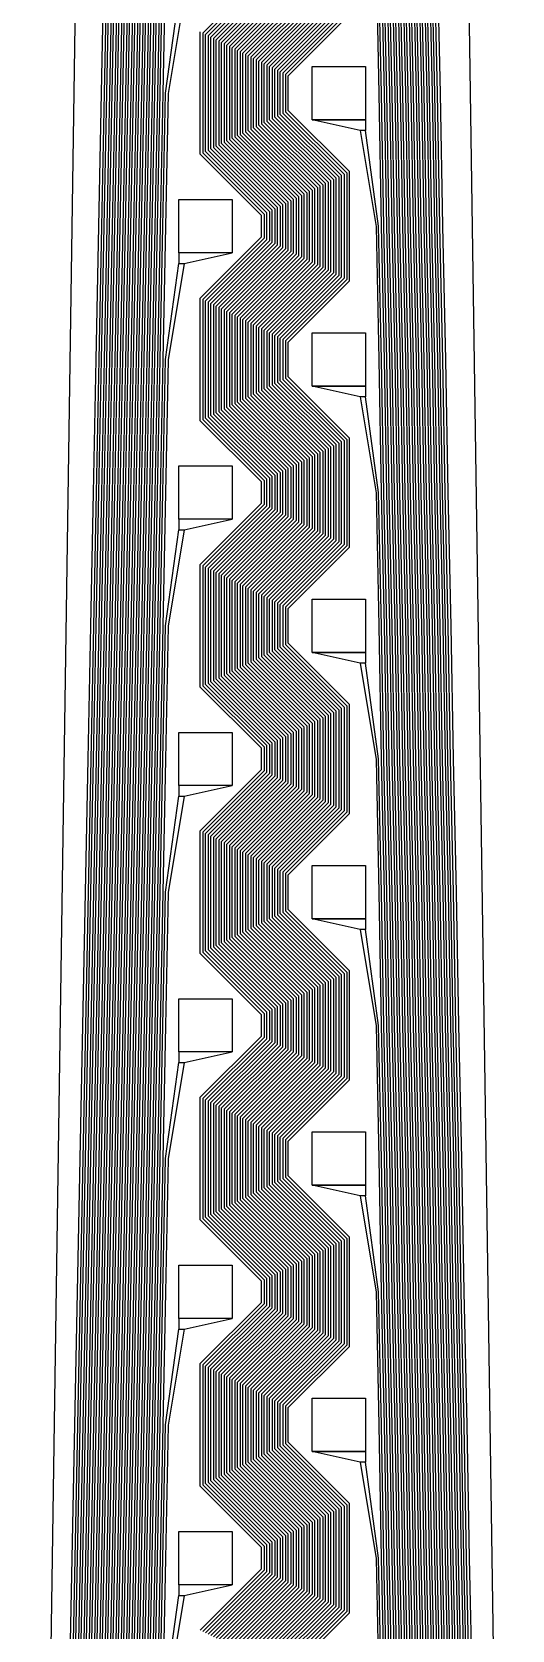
# Model space of a CAD drawing. Header units: inches. Extents: x 115980 to 170179, y 57000 to 74333.
# Drawn here: x 136247.7 to 136337.7, y 70772.8 to 71072.8 of the extents above; entities that cross this region are included whole.
import ezdxf

# ---------------------------------------------------------------- set-up
doc = ezdxf.new("R2010")
doc.units = ezdxf.units.IN
doc.header["$MEASUREMENT"] = 0
for name, color, linetype in [('metal', 221, 'Continuous'), ('nitride window', 40, 'Continuous'), ('profile', 140, 'Continuous')]:
    doc.layers.add(name, color=color, linetype=linetype)

msp = doc.modelspace()

# ---------------------------------------------------------------- linework, layer by layer
at = {"layer": 'metal'}
for points in [[(136254.7, 70761.36), (136255.2, 70786.29), (136255.7, 70811.36), (136256.2, 70836.29), (136256.7, 70861.36), (136257.2, 70886.29), (136257.7, 70911.36), (136258.2, 70936.29), (136258.7, 70961.36), (136259.2, 70986.29), (136259.7, 71011.36), (136260.2, 71036.29), (136260.7, 71061.36), (136261.2, 71086.29)], [(136261.7, 71086.28), (136261.2, 71061.35), (136260.7, 71036.28), (136260.2, 71011.35), (136259.7, 70986.28), (136259.2, 70961.35), (136258.7, 70936.28), (136258.2, 70911.35), (136257.7, 70886.28), (136257.2, 70861.35), (136256.7, 70836.28), (136256.2, 70811.35), (136255.7, 70786.28), (136255.2, 70761.35)], [(136255.7, 70761.36), (136256.2, 70786.29), (136256.7, 70811.36), (136257.2, 70836.29), (136257.7, 70861.36), (136258.2, 70886.29), (136258.7, 70911.36), (136259.2, 70936.29), (136259.7, 70961.36), (136260.2, 70986.29), (136260.7, 71011.36), (136261.2, 71036.29), (136261.7, 71061.36), (136262.2, 71086.29)], [(136262.7, 71086.28), (136262.2, 71061.35), (136261.7, 71036.28), (136261.2, 71011.35), (136260.7, 70986.28), (136260.2, 70961.35), (136259.7, 70936.28), (136259.2, 70911.35), (136258.7, 70886.28), (136258.2, 70861.35), (136257.7, 70836.28), (136257.2, 70811.35), (136256.7, 70786.28), (136256.2, 70761.35)], [(136256.7, 70761.36), (136257.2, 70786.29), (136257.7, 70811.36), (136258.2, 70836.29), (136258.7, 70861.36), (136259.2, 70886.29), (136259.7, 70911.36), (136260.2, 70936.29), (136260.7, 70961.36), (136261.2, 70986.29), (136261.7, 71011.36), (136262.2, 71036.29), (136262.7, 71061.36), (136263.2, 71086.29)], [(136263.7, 71086.28), (136263.2, 71061.35), (136262.7, 71036.28), (136262.2, 71011.35), (136261.7, 70986.28), (136261.2, 70961.35), (136260.7, 70936.28), (136260.2, 70911.35), (136259.7, 70886.28), (136259.2, 70861.35), (136258.7, 70836.28), (136258.2, 70811.35), (136257.7, 70786.28), (136257.2, 70761.35)], [(136257.7, 70761.36), (136258.2, 70786.29), (136258.7, 70811.36), (136259.2, 70836.29), (136259.7, 70861.36), (136260.2, 70886.29), (136260.7, 70911.36), (136261.2, 70936.29), (136261.7, 70961.36), (136262.2, 70986.29), (136262.7, 71011.36), (136263.2, 71036.29), (136263.7, 71061.36), (136264.2, 71086.29)], [(136264.7, 71086.28), (136264.2, 71061.35), (136263.7, 71036.28), (136263.2, 71011.35), (136262.7, 70986.28), (136262.2, 70961.35), (136261.7, 70936.28), (136261.2, 70911.35), (136260.7, 70886.28), (136260.2, 70861.35), (136259.7, 70836.28), (136259.2, 70811.35), (136258.7, 70786.28), (136258.2, 70761.35)], [(136258.7, 70761.36), (136259.2, 70786.29), (136259.7, 70811.36), (136260.2, 70836.29), (136260.7, 70861.36), (136261.2, 70886.29), (136261.7, 70911.36), (136262.2, 70936.29), (136262.7, 70961.36), (136263.2, 70986.29), (136263.7, 71011.36), (136264.2, 71036.29), (136264.7, 71061.36), (136265.2, 71086.29)], [(136265.7, 71086.28), (136265.2, 71061.35), (136264.7, 71036.28), (136264.2, 71011.35), (136263.7, 70986.28), (136263.2, 70961.35), (136262.7, 70936.28), (136262.2, 70911.35), (136261.7, 70886.28), (136261.2, 70861.35), (136260.7, 70836.28), (136260.2, 70811.35), (136259.7, 70786.28), (136259.2, 70761.35)], [(136259.7, 70761.36), (136260.2, 70786.29), (136260.7, 70811.36), (136261.2, 70836.29), (136261.7, 70861.36), (136262.2, 70886.29), (136262.7, 70911.36), (136263.2, 70936.29), (136263.7, 70961.36), (136264.2, 70986.29), (136264.7, 71011.36), (136265.2, 71036.29), (136265.7, 71061.36), (136266.2, 71086.29)], [(136266.7, 71086.28), (136266.2, 71061.35), (136265.7, 71036.28), (136265.2, 71011.35), (136264.7, 70986.28), (136264.2, 70961.35), (136263.7, 70936.28), (136263.2, 70911.35), (136262.7, 70886.28), (136262.2, 70861.35), (136261.7, 70836.28), (136261.2, 70811.35), (136260.7, 70786.28), (136260.2, 70761.35)], [(136260.7, 70761.36), (136261.2, 70786.29), (136261.7, 70811.36), (136262.2, 70836.29), (136262.7, 70861.36), (136263.2, 70886.29), (136263.7, 70911.36), (136264.2, 70936.29), (136264.7, 70961.36), (136265.2, 70986.29), (136265.7, 71011.36), (136266.2, 71036.29), (136266.7, 71061.36), (136267.2, 71086.29)], [(136267.7, 71086.28), (136267.2, 71061.35), (136266.7, 71036.28), (136266.2, 71011.35), (136265.7, 70986.28), (136265.2, 70961.35), (136264.7, 70936.28), (136264.2, 70911.35), (136263.7, 70886.28), (136263.2, 70861.35), (136262.7, 70836.28), (136262.2, 70811.35), (136261.7, 70786.28), (136261.2, 70761.35)], [(136261.7, 70761.36), (136262.2, 70786.29), (136262.7, 70811.36), (136263.2, 70836.29), (136263.7, 70861.36), (136264.2, 70886.29), (136264.7, 70911.36), (136265.2, 70936.29), (136265.7, 70961.36), (136266.2, 70986.29), (136266.7, 71011.36), (136267.2, 71036.29), (136267.7, 71061.36), (136268.2, 71086.29)], [(136268.7, 71086.28), (136268.2, 71061.35), (136267.7, 71036.28), (136267.2, 71011.35), (136266.7, 70986.28), (136266.2, 70961.35), (136265.7, 70936.28), (136265.2, 70911.35), (136264.7, 70886.28), (136264.2, 70861.35), (136263.7, 70836.28), (136263.2, 70811.35), (136262.7, 70786.28), (136262.2, 70761.35)], [(136262.7, 70761.36), (136263.2, 70786.29), (136263.7, 70811.36), (136264.2, 70836.29), (136264.7, 70861.36), (136265.2, 70886.29), (136265.7, 70911.36), (136266.2, 70936.29), (136266.7, 70961.36), (136267.2, 70986.29), (136267.7, 71011.36), (136268.2, 71036.29), (136268.7, 71061.36), (136269.2, 71086.29)], [(136269.7, 71086.28), (136269.2, 71061.35), (136268.7, 71036.28), (136268.2, 71011.35), (136267.7, 70986.28), (136267.2, 70961.35), (136266.7, 70936.28), (136266.2, 70911.35), (136265.7, 70886.28), (136265.2, 70861.35), (136264.7, 70836.28), (136264.2, 70811.35), (136263.7, 70786.28), (136263.2, 70761.35)], [(136263.7, 70761.36), (136264.2, 70786.29), (136264.7, 70811.36), (136265.2, 70836.29), (136265.7, 70861.36), (136266.2, 70886.29), (136266.7, 70911.36), (136267.2, 70936.29), (136267.7, 70961.36), (136268.2, 70986.29), (136268.7, 71011.36), (136269.2, 71036.29), (136269.7, 71061.36), (136270.2, 71086.29)], [(136270.7, 71086.28), (136270.2, 71061.35), (136269.7, 71036.28), (136269.2, 71011.35), (136268.7, 70986.28), (136268.2, 70961.35), (136267.7, 70936.28), (136267.2, 70911.35), (136266.7, 70886.28), (136266.2, 70861.35), (136265.7, 70836.28), (136265.2, 70811.35), (136264.7, 70786.28), (136264.2, 70761.35)], [(136264.7, 70761.36), (136265.2, 70786.29), (136265.7, 70811.36), (136266.2, 70836.29), (136266.7, 70861.36), (136267.2, 70886.29), (136267.7, 70911.36), (136268.2, 70936.29), (136268.7, 70961.36), (136269.2, 70986.29), (136269.7, 71011.36), (136270.2, 71036.29), (136270.7, 71061.36), (136271.2, 71086.29)], [(136271.7, 71086.28), (136271.2, 71061.35), (136270.7, 71036.28), (136270.2, 71011.35), (136269.7, 70986.28), (136269.2, 70961.35), (136268.7, 70936.28), (136268.2, 70911.35), (136267.7, 70886.28), (136267.2, 70861.35), (136266.7, 70836.28), (136266.2, 70811.35), (136265.7, 70786.28), (136265.2, 70761.35)], [(136265.7, 70761.36), (136266.2, 70786.29), (136266.7, 70811.36), (136267.2, 70836.29), (136267.7, 70861.36), (136268.2, 70886.29), (136268.7, 70911.36), (136269.2, 70936.29), (136269.7, 70961.36), (136270.2, 70986.29), (136270.7, 71011.36), (136271.2, 71036.29), (136271.7, 71061.36), (136272.2, 71086.28)], [(136272.7, 71086.28), (136272.2, 71061.35), (136271.7, 71036.28), (136271.2, 71011.35), (136270.7, 70986.28), (136270.2, 70961.35), (136269.7, 70936.28), (136269.2, 70911.35), (136268.7, 70886.28), (136268.2, 70861.35), (136267.7, 70836.28), (136267.2, 70811.35), (136266.7, 70786.28), (136266.2, 70761.35)], [(136312.2, 71086.28), (136312.7, 71061.28), (136313.19, 71036.35), (136313.7, 71011.28), (136314.19, 70986.35), (136314.7, 70961.28), (136315.19, 70936.35), (136315.7, 70911.28), (136316.19, 70886.35), (136316.7, 70861.28), (136317.19, 70836.35), (136317.7, 70811.28), (136318.19, 70786.35), (136318.7, 70761.28)], [(136319.2, 70761.29), (136318.69, 70786.36), (136318.2, 70811.29), (136317.69, 70836.36), (136317.2, 70861.29), (136316.69, 70886.36), (136316.2, 70911.29), (136315.69, 70936.36), (136315.2, 70961.29), (136314.69, 70986.36), (136314.2, 71011.29), (136313.69, 71036.36), (136313.2, 71061.28), (136312.69, 71086.35)], [(136313.19, 71086.35), (136313.7, 71061.28), (136314.19, 71036.35), (136314.7, 71011.28), (136315.19, 70986.35), (136315.7, 70961.28), (136316.19, 70936.35), (136316.7, 70911.28), (136317.19, 70886.35), (136317.7, 70861.28), (136318.19, 70836.35), (136318.7, 70811.28), (136319.19, 70786.35), (136319.7, 70761.28)], [(136320.2, 70761.29), (136319.69, 70786.36), (136319.2, 70811.29), (136318.69, 70836.36), (136318.2, 70861.29), (136317.69, 70886.36), (136317.2, 70911.29), (136316.69, 70936.36), (136316.2, 70961.29), (136315.69, 70986.36), (136315.2, 71011.29), (136314.69, 71036.36), (136314.2, 71061.29), (136313.69, 71086.36)], [(136314.19, 71086.35), (136314.7, 71061.28), (136315.19, 71036.35), (136315.7, 71011.28), (136316.19, 70986.35), (136316.7, 70961.28), (136317.19, 70936.35), (136317.7, 70911.28), (136318.19, 70886.35), (136318.7, 70861.28), (136319.19, 70836.35), (136319.7, 70811.28), (136320.19, 70786.35), (136320.7, 70761.28)], [(136321.2, 70761.29), (136320.69, 70786.36), (136320.2, 70811.29), (136319.69, 70836.36), (136319.2, 70861.29), (136318.69, 70886.36), (136318.2, 70911.29), (136317.69, 70936.36), (136317.2, 70961.29), (136316.69, 70986.36), (136316.2, 71011.29), (136315.69, 71036.36), (136315.2, 71061.29), (136314.69, 71086.36)], [(136315.19, 71086.35), (136315.7, 71061.28), (136316.19, 71036.35), (136316.7, 71011.28), (136317.19, 70986.35), (136317.7, 70961.28), (136318.19, 70936.35), (136318.7, 70911.28), (136319.19, 70886.35), (136319.7, 70861.28), (136320.19, 70836.35), (136320.7, 70811.28), (136321.19, 70786.35), (136321.7, 70761.28)], [(136322.2, 70761.29), (136321.69, 70786.36), (136321.2, 70811.29), (136320.69, 70836.36), (136320.2, 70861.29), (136319.69, 70886.36), (136319.2, 70911.29), (136318.69, 70936.36), (136318.2, 70961.29), (136317.69, 70986.36), (136317.2, 71011.29), (136316.69, 71036.36), (136316.2, 71061.29), (136315.69, 71086.36)], [(136316.19, 71086.35), (136316.7, 71061.28), (136317.19, 71036.35), (136317.7, 71011.28), (136318.19, 70986.35), (136318.7, 70961.28), (136319.19, 70936.35), (136319.7, 70911.28), (136320.19, 70886.35), (136320.7, 70861.28), (136321.19, 70836.35), (136321.7, 70811.28), (136322.19, 70786.35), (136322.7, 70761.28)], [(136323.2, 70761.29), (136322.69, 70786.36), (136322.2, 70811.29), (136321.69, 70836.36), (136321.2, 70861.29), (136320.69, 70886.36), (136320.2, 70911.29), (136319.69, 70936.36), (136319.2, 70961.29), (136318.69, 70986.36), (136318.2, 71011.29), (136317.69, 71036.36), (136317.2, 71061.29), (136316.69, 71086.36)], [(136317.19, 71086.35), (136317.7, 71061.28), (136318.19, 71036.35), (136318.7, 71011.28), (136319.19, 70986.35), (136319.7, 70961.28), (136320.19, 70936.35), (136320.7, 70911.28), (136321.19, 70886.35), (136321.7, 70861.28), (136322.19, 70836.35), (136322.7, 70811.28), (136323.19, 70786.35), (136323.7, 70761.28)], [(136324.2, 70761.29), (136323.69, 70786.36), (136323.2, 70811.29), (136322.69, 70836.36), (136322.2, 70861.29), (136321.69, 70886.36), (136321.2, 70911.29), (136320.69, 70936.36), (136320.2, 70961.29), (136319.69, 70986.36), (136319.2, 71011.29), (136318.69, 71036.36), (136318.2, 71061.29), (136317.69, 71086.36)], [(136318.19, 71086.35), (136318.7, 71061.28), (136319.19, 71036.35), (136319.7, 71011.28), (136320.19, 70986.35), (136320.7, 70961.28), (136321.19, 70936.35), (136321.7, 70911.28), (136322.19, 70886.35), (136322.7, 70861.28), (136323.19, 70836.35), (136323.7, 70811.28), (136324.19, 70786.35), (136324.7, 70761.28)], [(136325.2, 70761.29), (136324.69, 70786.36), (136324.2, 70811.29), (136323.69, 70836.36), (136323.2, 70861.29), (136322.69, 70886.36), (136322.2, 70911.29), (136321.69, 70936.36), (136321.2, 70961.29), (136320.69, 70986.36), (136320.2, 71011.29), (136319.69, 71036.36), (136319.2, 71061.29), (136318.69, 71086.36)], [(136319.19, 71086.35), (136319.7, 71061.28), (136320.19, 71036.35), (136320.7, 71011.28), (136321.19, 70986.35), (136321.7, 70961.28), (136322.19, 70936.35), (136322.7, 70911.28), (136323.19, 70886.35), (136323.7, 70861.28), (136324.19, 70836.35), (136324.7, 70811.28), (136325.19, 70786.35), (136325.7, 70761.28)], [(136326.2, 70761.29), (136325.69, 70786.36), (136325.2, 70811.29), (136324.69, 70836.36), (136324.2, 70861.29), (136323.69, 70886.36), (136323.2, 70911.29), (136322.69, 70936.36), (136322.2, 70961.29), (136321.69, 70986.36), (136321.2, 71011.29), (136320.69, 71036.36), (136320.2, 71061.29), (136319.69, 71086.36)], [(136320.19, 71086.35), (136320.7, 71061.28), (136321.19, 71036.35), (136321.7, 71011.28), (136322.19, 70986.35), (136322.7, 70961.28), (136323.19, 70936.35), (136323.7, 70911.28), (136324.19, 70886.35), (136324.7, 70861.28), (136325.19, 70836.35), (136325.7, 70811.28), (136326.19, 70786.35), (136326.7, 70761.28)], [(136327.2, 70761.29), (136326.69, 70786.36), (136326.2, 70811.29), (136325.69, 70836.36), (136325.2, 70861.29), (136324.69, 70886.36), (136324.2, 70911.29), (136323.69, 70936.36), (136323.2, 70961.29), (136322.69, 70986.36), (136322.2, 71011.29), (136321.69, 71036.36), (136321.2, 71061.29), (136320.69, 71086.36)], [(136321.19, 71086.35), (136321.7, 71061.28), (136322.19, 71036.35), (136322.7, 71011.28), (136323.19, 70986.35), (136323.7, 70961.28), (136324.19, 70936.35), (136324.7, 70911.28), (136325.19, 70886.35), (136325.7, 70861.28), (136326.19, 70836.35), (136326.7, 70811.28), (136327.19, 70786.35), (136327.7, 70761.28)], [(136328.2, 70761.29), (136327.69, 70786.36), (136327.2, 70811.29), (136326.69, 70836.36), (136326.2, 70861.29), (136325.69, 70886.36), (136325.2, 70911.29), (136324.69, 70936.36), (136324.2, 70961.29), (136323.69, 70986.36), (136323.2, 71011.29), (136322.69, 71036.36), (136322.2, 71061.29), (136321.69, 71086.36)], [(136322.19, 71086.35), (136322.7, 71061.28), (136323.19, 71036.35), (136323.7, 71011.28), (136324.19, 70986.35), (136324.7, 70961.28), (136325.19, 70936.35), (136325.7, 70911.28), (136326.19, 70886.35), (136326.7, 70861.28), (136327.19, 70836.35), (136327.7, 70811.28), (136328.19, 70786.35), (136328.7, 70761.28)], [(136329.2, 70761.29), (136328.69, 70786.36), (136328.2, 70811.29), (136327.69, 70836.36), (136327.2, 70861.29), (136326.69, 70886.36), (136326.2, 70911.29), (136325.69, 70936.36), (136325.2, 70961.29), (136324.69, 70986.36), (136324.2, 71011.29), (136323.69, 71036.36), (136323.2, 71061.29), (136322.69, 71086.36)], [(136329.7, 70761.28), (136329.19, 70786.35), (136328.7, 70811.28), (136328.19, 70836.35), (136327.7, 70861.28), (136327.19, 70886.35), (136326.7, 70911.28), (136326.19, 70936.35), (136325.7, 70961.28), (136325.19, 70986.35), (136324.7, 71011.28), (136324.19, 71036.35), (136323.7, 71061.28), (136323.19, 71086.35)], [(136323.69, 71086.36), (136324.2, 71061.29), (136324.69, 71036.36), (136325.2, 71011.29), (136325.69, 70986.36), (136326.2, 70961.29), (136326.69, 70936.36), (136327.2, 70911.29), (136327.69, 70886.36), (136328.2, 70861.29), (136328.69, 70836.36), (136329.2, 70811.29), (136329.69, 70786.36), (136330.2, 70761.29)], [(136291.2, 71084.1), (136279.7, 71072.6), (136279.7, 71050.1), (136291.2, 71038.6), (136291.2, 71034.1), (136279.7, 71022.6), (136279.7, 71000.1), (136291.2, 70988.6), (136291.2, 70984.1), (136279.7, 70972.6), (136279.7, 70950.1), (136291.2, 70938.6), (136291.2, 70934.1), (136279.7, 70922.6), (136279.7, 70900.1), (136291.2, 70888.6), (136291.2, 70884.1), (136279.7, 70872.6), (136279.7, 70850.1), (136291.2, 70838.6), (136291.2, 70834.1), (136279.7, 70822.6), (136279.7, 70800.1), (136291.2, 70788.6), (136291.2, 70784.1), (136279.7, 70772.6)], [(136280.2, 70772.35), (136291.7, 70783.85), (136291.7, 70788.85), (136280.2, 70800.35), (136280.2, 70822.35), (136291.7, 70833.85), (136291.7, 70838.85), (136280.2, 70850.35), (136280.2, 70872.35), (136291.7, 70883.85), (136291.7, 70888.85), (136280.2, 70900.35), (136280.2, 70922.35), (136291.7, 70933.85), (136291.7, 70938.85), (136280.2, 70950.35), (136280.2, 70972.35), (136291.7, 70983.85), (136291.7, 70988.85), (136280.2, 71000.35), (136280.2, 71022.35), (136291.7, 71033.85), (136291.7, 71038.85), (136280.2, 71050.35), (136280.2, 71072.35), (136291.7, 71083.85)], [(136292.2, 71083.6), (136280.7, 71072.1), (136280.7, 71050.6), (136292.2, 71039.1), (136292.2, 71033.6), (136280.7, 71022.1), (136280.7, 71000.6), (136292.2, 70989.1), (136292.2, 70983.6), (136280.7, 70972.1), (136280.7, 70950.6), (136292.2, 70939.1), (136292.2, 70933.6), (136280.7, 70922.1), (136280.7, 70900.6), (136292.2, 70889.1), (136292.2, 70883.6), (136280.7, 70872.1), (136280.7, 70850.6), (136292.2, 70839.1), (136292.2, 70833.6), (136280.7, 70822.1), (136280.7, 70800.6), (136292.2, 70789.1), (136292.2, 70783.6), (136280.7, 70772.1)], [(136281.2, 70771.85), (136292.7, 70783.35), (136292.7, 70789.35), (136281.2, 70800.85), (136281.2, 70821.85), (136292.7, 70833.35), (136292.7, 70839.35), (136281.2, 70850.85), (136281.2, 70871.85), (136292.7, 70883.35), (136292.7, 70889.35), (136281.2, 70900.85), (136281.2, 70921.85), (136292.7, 70933.35), (136292.7, 70939.35), (136281.2, 70950.85), (136281.2, 70971.85), (136292.7, 70983.35), (136292.7, 70989.35), (136281.2, 71000.85), (136281.2, 71021.85), (136292.7, 71033.35), (136292.7, 71039.35), (136281.2, 71050.85), (136281.2, 71071.85), (136292.7, 71083.35)], [(136293.2, 71083.1), (136281.7, 71071.6), (136281.7, 71051.1), (136293.2, 71039.6), (136293.2, 71033.1), (136281.7, 71021.6), (136281.7, 71001.1), (136293.2, 70989.6), (136293.2, 70983.1), (136281.7, 70971.6), (136281.7, 70951.1), (136293.2, 70939.6), (136293.2, 70933.1), (136281.7, 70921.6), (136281.7, 70901.1), (136293.2, 70889.6), (136293.2, 70883.1), (136281.7, 70871.6), (136281.7, 70851.1), (136293.2, 70839.6), (136293.2, 70833.1), (136281.7, 70821.6), (136281.7, 70801.1), (136293.2, 70789.6), (136293.2, 70783.1), (136281.7, 70771.6)], [(136282.2, 70771.35), (136293.7, 70782.85), (136293.7, 70789.85), (136282.2, 70801.35), (136282.2, 70821.35), (136293.7, 70832.85), (136293.7, 70839.85), (136282.2, 70851.35), (136282.2, 70871.35), (136293.7, 70882.85), (136293.7, 70889.85), (136282.2, 70901.35), (136282.2, 70921.35), (136293.7, 70932.85), (136293.7, 70939.85), (136282.2, 70951.35), (136282.2, 70971.35), (136293.7, 70982.85), (136293.7, 70989.85), (136282.2, 71001.35), (136282.2, 71021.35), (136293.7, 71032.85), (136293.7, 71039.85), (136282.2, 71051.35), (136282.2, 71071.35), (136293.7, 71082.85)], [(136294.2, 71082.6), (136282.7, 71071.1), (136282.7, 71051.6), (136294.2, 71040.1), (136294.2, 71032.6), (136282.7, 71021.1), (136282.7, 71001.6), (136294.2, 70990.1), (136294.2, 70982.6), (136282.7, 70971.1), (136282.7, 70951.6), (136294.2, 70940.1), (136294.2, 70932.6), (136282.7, 70921.1), (136282.7, 70901.6), (136294.2, 70890.1), (136294.2, 70882.6), (136282.7, 70871.1), (136282.7, 70851.6), (136294.2, 70840.1), (136294.2, 70832.6), (136282.7, 70821.1), (136282.7, 70801.6), (136294.2, 70790.1), (136294.2, 70782.6), (136282.7, 70771.1)], [(136283.2, 70770.85), (136294.7, 70782.35), (136294.7, 70790.35), (136283.2, 70801.85), (136283.2, 70820.85), (136294.7, 70832.35), (136294.7, 70840.35), (136283.2, 70851.85), (136283.2, 70870.85), (136294.7, 70882.35), (136294.7, 70890.35), (136283.2, 70901.85), (136283.2, 70920.85), (136294.7, 70932.35), (136294.7, 70940.35), (136283.2, 70951.85), (136283.2, 70970.85), (136294.7, 70982.35), (136294.7, 70990.35), (136283.2, 71001.85), (136283.2, 71020.85), (136294.7, 71032.35), (136294.7, 71040.35), (136283.2, 71051.85), (136283.2, 71070.85), (136294.7, 71082.35)], [(136295.2, 71082.1), (136283.7, 71070.6), (136283.7, 71052.1), (136295.2, 71040.6), (136295.2, 71032.1), (136283.7, 71020.6), (136283.7, 71002.1), (136295.2, 70990.6), (136295.2, 70982.1), (136283.7, 70970.6), (136283.7, 70952.1), (136295.2, 70940.6), (136295.2, 70932.1), (136283.7, 70920.6), (136283.7, 70902.1), (136295.2, 70890.6), (136295.2, 70882.1), (136283.7, 70870.6), (136283.7, 70852.1), (136295.2, 70840.6), (136295.2, 70832.1), (136283.7, 70820.6), (136283.7, 70802.1), (136295.2, 70790.6), (136295.2, 70782.1), (136283.7, 70770.6)], [(136284.2, 70770.35), (136295.7, 70781.85), (136295.7, 70790.85), (136284.2, 70802.35), (136284.2, 70820.35), (136295.7, 70831.85), (136295.7, 70840.85), (136284.2, 70852.35), (136284.2, 70870.35), (136295.7, 70881.85), (136295.7, 70890.85), (136284.2, 70902.35), (136284.2, 70920.35), (136295.7, 70931.85), (136295.7, 70940.85), (136284.2, 70952.35), (136284.2, 70970.35), (136295.7, 70981.85), (136295.7, 70990.85), (136284.2, 71002.35), (136284.2, 71020.35), (136295.7, 71031.85), (136295.7, 71040.85), (136284.2, 71052.35), (136284.2, 71070.35), (136295.7, 71081.85)], [(136296.2, 71081.6), (136284.7, 71070.1), (136284.7, 71052.6), (136296.2, 71041.1), (136296.2, 71031.6), (136284.7, 71020.1), (136284.7, 71002.6), (136296.2, 70991.1), (136296.2, 70981.6), (136284.7, 70970.1), (136284.7, 70952.6), (136296.2, 70941.1), (136296.2, 70931.6), (136284.7, 70920.1), (136284.7, 70902.6), (136296.2, 70891.1), (136296.2, 70881.6), (136284.7, 70870.1), (136284.7, 70852.6), (136296.2, 70841.1), (136296.2, 70831.6), (136284.7, 70820.1), (136284.7, 70802.6), (136296.2, 70791.1), (136296.2, 70781.6), (136284.7, 70770.1)], [(136285.2, 70769.85), (136296.7, 70781.35), (136296.7, 70791.35), (136285.2, 70802.85), (136285.2, 70819.85), (136296.7, 70831.35), (136296.7, 70841.35), (136285.2, 70852.85), (136285.2, 70869.85), (136296.7, 70881.35), (136296.7, 70891.35), (136285.2, 70902.85), (136285.2, 70919.85), (136296.7, 70931.35), (136296.7, 70941.35), (136285.2, 70952.85), (136285.2, 70969.85), (136296.7, 70981.35), (136296.7, 70991.35), (136285.2, 71002.85), (136285.2, 71019.85), (136296.7, 71031.35), (136296.7, 71041.35), (136285.2, 71052.85), (136285.2, 71069.85), (136296.7, 71081.35)], [(136297.2, 71081.1), (136285.7, 71069.6), (136285.7, 71053.1), (136297.2, 71041.6), (136297.2, 71031.1), (136285.7, 71019.6), (136285.7, 71003.1), (136297.2, 70991.6), (136297.2, 70981.1), (136285.7, 70969.6), (136285.7, 70953.1), (136297.2, 70941.6), (136297.2, 70931.1), (136285.7, 70919.6), (136285.7, 70903.1), (136297.2, 70891.6), (136297.2, 70881.1), (136285.7, 70869.6), (136285.7, 70853.1), (136297.2, 70841.6), (136297.2, 70831.1), (136285.7, 70819.6), (136285.7, 70803.1), (136297.2, 70791.6), (136297.2, 70781.1), (136285.7, 70769.6)], [(136286.2, 70769.35), (136297.7, 70780.85), (136297.7, 70791.85), (136286.2, 70803.35), (136286.2, 70819.35), (136297.7, 70830.85), (136297.7, 70841.85), (136286.2, 70853.35), (136286.2, 70869.35), (136297.7, 70880.85), (136297.7, 70891.85), (136286.2, 70903.35), (136286.2, 70919.35), (136297.7, 70930.85), (136297.7, 70941.85), (136286.2, 70953.35), (136286.2, 70969.35), (136297.7, 70980.85), (136297.7, 70991.85), (136286.2, 71003.35), (136286.2, 71019.35), (136297.7, 71030.85), (136297.7, 71041.85), (136286.2, 71053.35), (136286.2, 71069.35), (136297.7, 71080.85)], [(136298.2, 71080.6), (136286.7, 71069.1), (136286.7, 71053.6), (136298.2, 71042.1), (136298.2, 71030.6), (136286.7, 71019.1), (136286.7, 71003.6), (136298.2, 70992.1), (136298.2, 70980.6), (136286.7, 70969.1), (136286.7, 70953.6), (136298.2, 70942.1), (136298.2, 70930.6), (136286.7, 70919.1), (136286.7, 70903.6), (136298.2, 70892.1), (136298.2, 70880.6), (136286.7, 70869.1), (136286.7, 70853.6), (136298.2, 70842.1), (136298.2, 70830.6), (136286.7, 70819.1), (136286.7, 70803.6), (136298.2, 70792.1), (136298.2, 70780.6), (136286.7, 70769.1)], [(136287.2, 70768.85), (136298.7, 70780.35), (136298.7, 70792.35), (136287.2, 70803.85), (136287.2, 70818.85), (136298.7, 70830.35), (136298.7, 70842.35), (136287.2, 70853.85), (136287.2, 70868.85), (136298.7, 70880.35), (136298.7, 70892.35), (136287.2, 70903.85), (136287.2, 70918.85), (136298.7, 70930.35), (136298.7, 70942.35), (136287.2, 70953.85), (136287.2, 70968.85), (136298.7, 70980.35), (136298.7, 70992.35), (136287.2, 71003.85), (136287.2, 71018.85), (136298.7, 71030.35), (136298.7, 71042.35), (136287.2, 71053.85), (136287.2, 71068.85), (136298.7, 71080.35)], [(136266.7, 70761.36), (136267.2, 70786.29), (136267.7, 70811.36), (136268.2, 70836.29), (136268.7, 70861.36), (136269.2, 70886.29), (136269.7, 70911.36), (136270.2, 70936.29), (136270.7, 70961.36), (136271.2, 70986.29), (136271.7, 71011.36), (136272.2, 71036.28), (136272.7, 71061.35), (136275.2, 71079.35)], [(136276.2, 71079.35), (136273.2, 71061.28), (136272.7, 71036.28), (136272.2, 71011.35), (136271.7, 70986.28), (136271.2, 70961.35), (136270.7, 70936.28), (136270.2, 70911.35), (136269.7, 70886.28), (136269.2, 70861.35), (136268.7, 70836.28), (136268.2, 70811.35), (136267.7, 70786.28), (136267.2, 70761.35)], [(136299.2, 71080.1), (136287.7, 71068.6), (136287.7, 71054.1), (136299.2, 71042.6), (136299.2, 71030.1), (136287.7, 71018.6), (136287.7, 71004.1), (136299.2, 70992.6), (136299.2, 70980.1), (136287.7, 70968.6), (136287.7, 70954.1), (136299.2, 70942.6), (136299.2, 70930.1), (136287.7, 70918.6), (136287.7, 70904.1), (136299.2, 70892.6), (136299.2, 70880.1), (136287.7, 70868.6), (136287.7, 70854.1), (136299.2, 70842.6), (136299.2, 70830.1), (136287.7, 70818.6), (136287.7, 70804.1), (136299.2, 70792.6), (136299.2, 70780.1), (136287.7, 70768.6)], [(136288.2, 70768.35), (136299.7, 70779.85), (136299.7, 70792.85), (136288.2, 70804.35), (136288.2, 70818.35), (136299.7, 70829.85), (136299.7, 70842.85), (136288.2, 70854.35), (136288.2, 70868.35), (136299.7, 70879.85), (136299.7, 70892.85), (136288.2, 70904.35), (136288.2, 70918.35), (136299.7, 70929.85), (136299.7, 70942.85), (136288.2, 70954.35), (136288.2, 70968.35), (136299.7, 70979.85), (136299.7, 70992.85), (136288.2, 71004.35), (136288.2, 71018.35), (136299.7, 71029.85), (136299.7, 71042.85), (136288.2, 71054.35), (136288.2, 71068.35), (136299.7, 71079.85)], [(136300.2, 71079.6), (136288.7, 71068.1), (136288.7, 71054.6), (136300.2, 71043.1), (136300.2, 71029.6), (136288.7, 71018.1), (136288.7, 71004.6), (136300.2, 70993.1), (136300.2, 70979.6), (136288.7, 70968.1), (136288.7, 70954.6), (136300.2, 70943.1), (136300.2, 70929.6), (136288.7, 70918.1), (136288.7, 70904.6), (136300.2, 70893.1), (136300.2, 70879.6), (136288.7, 70868.1), (136288.7, 70854.6), (136300.2, 70843.1), (136300.2, 70829.6), (136288.7, 70818.1), (136288.7, 70804.6), (136300.2, 70793.1), (136300.2, 70779.6), (136288.7, 70768.1)], [(136289.2, 70767.85), (136300.7, 70779.35), (136300.7, 70793.35), (136289.2, 70804.85), (136289.2, 70817.85), (136300.7, 70829.35), (136300.7, 70843.35), (136289.2, 70854.85), (136289.2, 70867.85), (136300.7, 70879.35), (136300.7, 70893.35), (136289.2, 70904.85), (136289.2, 70917.85), (136300.7, 70929.35), (136300.7, 70943.35), (136289.2, 70954.85), (136289.2, 70967.85), (136300.7, 70979.35), (136300.7, 70993.35), (136289.2, 71004.85), (136289.2, 71017.85), (136300.7, 71029.35), (136300.7, 71043.35), (136289.2, 71054.85), (136289.2, 71067.85), (136300.7, 71079.35)], [(136301.2, 71079.1), (136289.7, 71067.6), (136289.7, 71055.1), (136301.2, 71043.6), (136301.2, 71029.1), (136289.7, 71017.6), (136289.7, 71005.1), (136301.2, 70993.6), (136301.2, 70979.1), (136289.7, 70967.6), (136289.7, 70955.1), (136301.2, 70943.6), (136301.2, 70929.1), (136289.7, 70917.6), (136289.7, 70905.1), (136301.2, 70893.6), (136301.2, 70879.1), (136289.7, 70867.6), (136289.7, 70855.1), (136301.2, 70843.6), (136301.2, 70829.1), (136289.7, 70817.6), (136289.7, 70805.1), (136301.2, 70793.6), (136301.2, 70779.1), (136289.7, 70767.6)], [(136290.2, 70767.35), (136301.7, 70778.85), (136301.7, 70793.85), (136290.2, 70805.35), (136290.2, 70817.35), (136301.7, 70828.85), (136301.7, 70843.85), (136290.2, 70855.35), (136290.2, 70867.35), (136301.7, 70878.85), (136301.7, 70893.85), (136290.2, 70905.35), (136290.2, 70917.35), (136301.7, 70928.85), (136301.7, 70943.85), (136290.2, 70955.35), (136290.2, 70967.35), (136301.7, 70978.85), (136301.7, 70993.85), (136290.2, 71005.35), (136290.2, 71017.35), (136301.7, 71028.85), (136301.7, 71043.85), (136290.2, 71055.35), (136290.2, 71067.35), (136301.7, 71078.85)], [(136302.2, 71078.6), (136290.7, 71067.1), (136290.7, 71055.6), (136302.2, 71044.1), (136302.2, 71028.6), (136290.7, 71017.1), (136290.7, 71005.6), (136302.2, 70994.1), (136302.2, 70978.6), (136290.7, 70967.1), (136290.7, 70955.6), (136302.2, 70944.1), (136302.2, 70928.6), (136290.7, 70917.1), (136290.7, 70905.6), (136302.2, 70894.1), (136302.2, 70878.6), (136290.7, 70867.1), (136290.7, 70855.6), (136302.2, 70844.1), (136302.2, 70828.6), (136290.7, 70817.1), (136290.7, 70805.6), (136302.2, 70794.1), (136302.2, 70778.6), (136290.7, 70767.1)], [(136291.2, 70766.85), (136302.7, 70778.35), (136302.7, 70794.35), (136291.2, 70805.85), (136291.2, 70816.85), (136302.7, 70828.35), (136302.7, 70844.35), (136291.2, 70855.85), (136291.2, 70866.85), (136302.7, 70878.35), (136302.7, 70894.35), (136291.2, 70905.85), (136291.2, 70916.85), (136302.7, 70928.35), (136302.7, 70944.35), (136291.2, 70955.85), (136291.2, 70966.85), (136302.7, 70978.35), (136302.7, 70994.35), (136291.2, 71005.85), (136291.2, 71016.85), (136302.7, 71028.35), (136302.7, 71044.35), (136291.2, 71055.85), (136291.2, 71066.85), (136302.7, 71078.35)], [(136303.2, 71078.1), (136291.7, 71066.6), (136291.7, 71056.1), (136303.2, 71044.6), (136303.2, 71028.1), (136291.7, 71016.6), (136291.7, 71006.1), (136303.2, 70994.6), (136303.2, 70978.1), (136291.7, 70966.6), (136291.7, 70956.1), (136303.2, 70944.6), (136303.2, 70928.1), (136291.7, 70916.6), (136291.7, 70906.1), (136303.2, 70894.6), (136303.2, 70878.1), (136291.7, 70866.6), (136291.7, 70856.1), (136303.2, 70844.6), (136303.2, 70828.1), (136291.7, 70816.6), (136291.7, 70806.1), (136303.2, 70794.6), (136303.2, 70778.1), (136291.7, 70766.6)], [(136292.2, 70766.35), (136303.7, 70777.85), (136303.7, 70794.85), (136292.2, 70806.35), (136292.2, 70816.35), (136303.7, 70827.85), (136303.7, 70844.85), (136292.2, 70856.35), (136292.2, 70866.35), (136303.7, 70877.85), (136303.7, 70894.85), (136292.2, 70906.35), (136292.2, 70916.35), (136303.7, 70927.85), (136303.7, 70944.85), (136292.2, 70956.35), (136292.2, 70966.35), (136303.7, 70977.85), (136303.7, 70994.85), (136292.2, 71006.35), (136292.2, 71016.35), (136303.7, 71027.85), (136303.7, 71044.85), (136292.2, 71056.35), (136292.2, 71066.35), (136303.7, 71077.85)], [(136304.2, 71077.6), (136292.7, 71066.1), (136292.7, 71056.6), (136304.2, 71045.1), (136304.2, 71027.6), (136292.7, 71016.1), (136292.7, 71006.6), (136304.2, 70995.1), (136304.2, 70977.6), (136292.7, 70966.1), (136292.7, 70956.6), (136304.2, 70945.1), (136304.2, 70927.6), (136292.7, 70916.1), (136292.7, 70906.6), (136304.2, 70895.1), (136304.2, 70877.6), (136292.7, 70866.1), (136292.7, 70856.6), (136304.2, 70845.1), (136304.2, 70827.6), (136292.7, 70816.1), (136292.7, 70806.6), (136304.2, 70795.1), (136304.2, 70777.6), (136292.7, 70766.1)], [(136293.2, 70765.85), (136304.7, 70777.35), (136304.7, 70795.35), (136293.2, 70806.85), (136293.2, 70815.85), (136304.7, 70827.35), (136304.7, 70845.35), (136293.2, 70856.85), (136293.2, 70865.85), (136304.7, 70877.35), (136304.7, 70895.35), (136293.2, 70906.85), (136293.2, 70915.85), (136304.7, 70927.35), (136304.7, 70945.35), (136293.2, 70956.85), (136293.2, 70965.85), (136304.7, 70977.35), (136304.7, 70995.35), (136293.2, 71006.85), (136293.2, 71015.85), (136304.7, 71027.35), (136304.7, 71045.35), (136293.2, 71056.85), (136293.2, 71065.85), (136304.7, 71077.35)], [(136305.2, 71077.1), (136293.7, 71065.6), (136293.7, 71057.1), (136305.2, 71045.6), (136305.2, 71027.1), (136293.7, 71015.6), (136293.7, 71007.1), (136305.2, 70995.6), (136305.2, 70977.1), (136293.7, 70965.6), (136293.7, 70957.1), (136305.2, 70945.6), (136305.2, 70927.1), (136293.7, 70915.6), (136293.7, 70907.1), (136305.2, 70895.6), (136305.2, 70877.1), (136293.7, 70865.6), (136293.7, 70857.1), (136305.2, 70845.6), (136305.2, 70827.1), (136293.7, 70815.6), (136293.7, 70807.1), (136305.2, 70795.6), (136305.2, 70777.1), (136293.7, 70765.6)], [(136294.2, 70765.35), (136305.7, 70776.85), (136305.7, 70795.85), (136294.2, 70807.35), (136294.2, 70815.35), (136305.7, 70826.85), (136305.7, 70845.85), (136294.2, 70857.35), (136294.2, 70865.35), (136305.7, 70876.85), (136305.7, 70895.85), (136294.2, 70907.35), (136294.2, 70915.35), (136305.7, 70926.85), (136305.7, 70945.85), (136294.2, 70957.35), (136294.2, 70965.35), (136305.7, 70976.85), (136305.7, 70995.85), (136294.2, 71007.35), (136294.2, 71015.35), (136305.7, 71026.85), (136305.7, 71045.85), (136294.2, 71057.35), (136294.2, 71065.35), (136305.7, 71076.85)], [(136306.2, 71076.6), (136294.7, 71065.1), (136294.7, 71057.6), (136306.2, 71046.1), (136306.2, 71026.6), (136294.7, 71015.1), (136294.7, 71007.6), (136306.2, 70996.1), (136306.2, 70976.6), (136294.7, 70965.1), (136294.7, 70957.6), (136306.2, 70946.1), (136306.2, 70926.6), (136294.7, 70915.1), (136294.7, 70907.6), (136306.2, 70896.1), (136306.2, 70876.6), (136294.7, 70865.1), (136294.7, 70857.6), (136306.2, 70846.1), (136306.2, 70826.6), (136294.7, 70815.1), (136294.7, 70807.6), (136306.2, 70796.1), (136306.2, 70776.6), (136294.7, 70765.1)], [(136306.7, 71076.35), (136295.2, 71064.85), (136295.2, 71057.85), (136306.7, 71046.35), (136306.7, 71026.35), (136295.2, 71014.85), (136295.2, 71007.85), (136306.7, 70996.35), (136306.7, 70976.35), (136295.2, 70964.85), (136295.2, 70957.85), (136306.7, 70946.35), (136306.7, 70926.35), (136295.2, 70914.85), (136295.2, 70907.85), (136306.7, 70896.35), (136306.7, 70876.35), (136295.2, 70864.85), (136295.2, 70857.85), (136306.7, 70846.35), (136306.7, 70826.35), (136295.2, 70814.85), (136295.2, 70807.85), (136306.7, 70796.35), (136306.7, 70776.35), (136295.2, 70764.85)], [(136295.7, 70764.6), (136307.2, 70776.1), (136307.2, 70796.6), (136295.7, 70808.1), (136295.7, 70814.6), (136307.2, 70826.1), (136307.2, 70846.6), (136295.7, 70858.1), (136295.7, 70864.6), (136307.2, 70876.1), (136307.2, 70896.6), (136295.7, 70908.1), (136295.7, 70914.6), (136307.2, 70926.1), (136307.2, 70946.6), (136295.7, 70958.1), (136295.7, 70964.6), (136307.2, 70976.1), (136307.2, 70996.6), (136295.7, 71008.1), (136295.7, 71014.6), (136307.2, 71026.1), (136307.2, 71046.6), (136295.7, 71058.1), (136295.7, 71064.6), (136307.2, 71076.1)], [(136279.2, 70772.85), (136290.7, 70784.35), (136290.7, 70788.35), (136279.2, 70799.85), (136279.2, 70822.85), (136290.7, 70834.35), (136290.7, 70838.35), (136279.2, 70849.85), (136279.2, 70872.85), (136290.7, 70884.35), (136290.7, 70888.35), (136279.2, 70899.85), (136279.2, 70922.85), (136290.7, 70934.35), (136290.7, 70938.35), (136279.2, 70949.85), (136279.2, 70972.85), (136290.7, 70984.35), (136290.7, 70988.35), (136279.2, 70999.85), (136279.2, 71022.85), (136290.7, 71034.35), (136290.7, 71038.35), (136279.2, 71049.85), (136279.2, 71072.85)], [(136318.2, 70761.29), (136317.69, 70786.36), (136317.2, 70811.29), (136316.69, 70836.36), (136316.2, 70861.29), (136315.69, 70886.36), (136315.2, 70911.29), (136314.69, 70936.36), (136314.2, 70961.29), (136313.69, 70986.36), (136313.2, 71011.28), (136312.69, 71036.35), (136310.2, 71054.35), (136309.2, 71054.35), (136312.2, 71036.28), (136312.7, 71011.28), (136313.19, 70986.35), (136313.7, 70961.28), (136314.19, 70936.35), (136314.7, 70911.28), (136315.19, 70886.35), (136315.7, 70861.28), (136316.19, 70836.35), (136316.7, 70811.28), (136317.19, 70786.35), (136317.7, 70761.28)], [(136267.7, 70761.36), (136268.2, 70786.29), (136268.7, 70811.36), (136269.2, 70836.29), (136269.7, 70861.36), (136270.2, 70886.29), (136270.7, 70911.36), (136271.2, 70936.29), (136271.7, 70961.36), (136272.2, 70986.28), (136272.7, 71011.35), (136275.2, 71029.35), (136276.2, 71029.35), (136273.2, 71011.28), (136272.7, 70986.28), (136272.2, 70961.35), (136271.7, 70936.28), (136271.2, 70911.35), (136270.7, 70886.28), (136270.2, 70861.35), (136269.7, 70836.28), (136269.2, 70811.35), (136268.7, 70786.28), (136268.2, 70761.35)], [(136317.2, 70761.29), (136316.69, 70786.36), (136316.2, 70811.29), (136315.69, 70836.36), (136315.2, 70861.29), (136314.69, 70886.36), (136314.2, 70911.29), (136313.69, 70936.36), (136313.2, 70961.28), (136312.69, 70986.35), (136310.2, 71004.35), (136309.2, 71004.35), (136312.2, 70986.28), (136312.7, 70961.28), (136313.19, 70936.35), (136313.7, 70911.28), (136314.19, 70886.35), (136314.7, 70861.28), (136315.19, 70836.35), (136315.7, 70811.28), (136316.19, 70786.35), (136316.7, 70761.28)], [(136268.7, 70761.36), (136269.2, 70786.29), (136269.7, 70811.36), (136270.2, 70836.29), (136270.7, 70861.36), (136271.2, 70886.29), (136271.7, 70911.36), (136272.2, 70936.28), (136272.7, 70961.35), (136275.2, 70979.35), (136276.2, 70979.35), (136273.2, 70961.28), (136272.7, 70936.28), (136272.2, 70911.35), (136271.7, 70886.28), (136271.2, 70861.35), (136270.7, 70836.28), (136270.2, 70811.35), (136269.7, 70786.28), (136269.2, 70761.35)], [(136316.2, 70761.29), (136315.69, 70786.36), (136315.2, 70811.29), (136314.69, 70836.36), (136314.2, 70861.29), (136313.69, 70886.36), (136313.2, 70911.28), (136312.69, 70936.35), (136310.2, 70954.35), (136309.2, 70954.35), (136312.2, 70936.28), (136312.7, 70911.28), (136313.19, 70886.35), (136313.7, 70861.28), (136314.19, 70836.35), (136314.7, 70811.28), (136315.19, 70786.35), (136315.7, 70761.28)], [(136269.7, 70761.36), (136270.2, 70786.29), (136270.7, 70811.36), (136271.2, 70836.29), (136271.7, 70861.36), (136272.2, 70886.28), (136272.7, 70911.35), (136275.2, 70929.35), (136276.2, 70929.35), (136273.2, 70911.28), (136272.7, 70886.28), (136272.2, 70861.35), (136271.7, 70836.28), (136271.2, 70811.35), (136270.7, 70786.28), (136270.2, 70761.35)], [(136315.2, 70761.29), (136314.69, 70786.36), (136314.2, 70811.29), (136313.69, 70836.36), (136313.2, 70861.28), (136312.69, 70886.35), (136310.2, 70904.35), (136309.2, 70904.35), (136312.2, 70886.28), (136312.7, 70861.28), (136313.19, 70836.35), (136313.7, 70811.28), (136314.19, 70786.35), (136314.7, 70761.28)], [(136270.7, 70761.36), (136271.2, 70786.29), (136271.7, 70811.36), (136272.2, 70836.28), (136272.7, 70861.35), (136275.2, 70879.35), (136276.2, 70879.35), (136273.2, 70861.28), (136272.7, 70836.28), (136272.2, 70811.35), (136271.7, 70786.28), (136271.2, 70761.35)], [(136314.2, 70761.29), (136313.69, 70786.36), (136313.2, 70811.28), (136312.69, 70836.35), (136310.2, 70854.35), (136309.2, 70854.35), (136312.2, 70836.28), (136312.7, 70811.28), (136313.19, 70786.35), (136313.7, 70761.28)], [(136271.7, 70761.36), (136272.2, 70786.28), (136272.7, 70811.35), (136275.2, 70829.35), (136276.2, 70829.35), (136273.2, 70811.28), (136272.7, 70786.28), (136272.2, 70761.35)], [(136313.2, 70761.28), (136312.69, 70786.35), (136310.2, 70804.35), (136309.2, 70804.35), (136312.2, 70786.28), (136312.7, 70761.28)]]:
    msp.add_lwpolyline(points, dxfattribs=at)
for points in [[(136300.2, 71066.35), (136310.2, 71066.35), (136310.2, 71056.35), (136300.2, 71056.35)], [(136310.2, 71054.35), (136309.2, 71054.35), (136300.2, 71056.35), (136310.2, 71056.35)], [(136275.2, 71041.35), (136285.2, 71041.35), (136285.2, 71031.35), (136275.2, 71031.35)], [(136275.2, 71029.35), (136276.2, 71029.35), (136285.2, 71031.35), (136275.2, 71031.35)], [(136300.2, 71016.35), (136310.2, 71016.35), (136310.2, 71006.35), (136300.2, 71006.35)], [(136310.2, 71004.35), (136309.2, 71004.35), (136300.2, 71006.35), (136310.2, 71006.35)], [(136275.2, 70991.35), (136285.2, 70991.35), (136285.2, 70981.35), (136275.2, 70981.35)], [(136275.2, 70979.35), (136276.2, 70979.35), (136285.2, 70981.35), (136275.2, 70981.35)], [(136300.2, 70966.35), (136310.2, 70966.35), (136310.2, 70956.35), (136300.2, 70956.35)], [(136310.2, 70954.35), (136309.2, 70954.35), (136300.2, 70956.35), (136310.2, 70956.35)], [(136275.2, 70941.35), (136285.2, 70941.35), (136285.2, 70931.35), (136275.2, 70931.35)], [(136275.2, 70929.35), (136276.2, 70929.35), (136285.2, 70931.35), (136275.2, 70931.35)], [(136300.2, 70916.35), (136310.2, 70916.35), (136310.2, 70906.35), (136300.2, 70906.35)], [(136310.2, 70904.35), (136309.2, 70904.35), (136300.2, 70906.35), (136310.2, 70906.35)], [(136275.2, 70891.35), (136285.2, 70891.35), (136285.2, 70881.35), (136275.2, 70881.35)], [(136275.2, 70879.35), (136276.2, 70879.35), (136285.2, 70881.35), (136275.2, 70881.35)], [(136300.2, 70866.35), (136310.2, 70866.35), (136310.2, 70856.35), (136300.2, 70856.35)], [(136310.2, 70854.35), (136309.2, 70854.35), (136300.2, 70856.35), (136310.2, 70856.35)], [(136275.2, 70841.35), (136285.2, 70841.35), (136285.2, 70831.35), (136275.2, 70831.35)], [(136275.2, 70829.35), (136276.2, 70829.35), (136285.2, 70831.35), (136275.2, 70831.35)], [(136300.2, 70816.35), (136310.2, 70816.35), (136310.2, 70806.35), (136300.2, 70806.35)], [(136310.2, 70804.35), (136309.2, 70804.35), (136300.2, 70806.35), (136310.2, 70806.35)], [(136275.2, 70791.35), (136285.2, 70791.35), (136285.2, 70781.35), (136275.2, 70781.35)], [(136275.2, 70779.35), (136276.2, 70779.35), (136285.2, 70781.35), (136275.2, 70781.35)], [(136272.2, 70736.28), (136272.7, 70761.35), (136275.2, 70779.35), (136276.2, 70779.35), (136273.2, 70761.28), (136272.7, 70736.28), (136272.2, 70711.35), (136271.7, 70686.28), (136271.2, 70661.35), (136270.7, 70636.28), (136270.2, 70611.35), (136269.7, 70586.28), (136269.2, 70561.35), (136269.7, 70528.28), (136276.8, 70411.28), (136276.2, 70411.28), (136269.2, 70528.29), (136268.7, 70561.36), (136269.2, 70586.29), (136269.7, 70611.36), (136270.2, 70636.29), (136270.7, 70661.36), (136271.2, 70686.29), (136271.7, 70711.36)]]:
    msp.add_lwpolyline(points, close=True, dxfattribs=at)
at = {"layer": 'nitride window'}
for points in [[(136300.2, 71066.35), (136310.2, 71066.35), (136310.2, 71056.35), (136300.2, 71056.35)], [(136275.2, 71041.35), (136285.2, 71041.35), (136285.2, 71031.35), (136275.2, 71031.35)], [(136300.2, 71016.35), (136310.2, 71016.35), (136310.2, 71006.35), (136300.2, 71006.35)], [(136275.2, 70991.35), (136285.2, 70991.35), (136285.2, 70981.35), (136275.2, 70981.35)], [(136300.2, 70966.35), (136310.2, 70966.35), (136310.2, 70956.35), (136300.2, 70956.35)], [(136275.2, 70941.35), (136285.2, 70941.35), (136285.2, 70931.35), (136275.2, 70931.35)], [(136300.2, 70916.35), (136310.2, 70916.35), (136310.2, 70906.35), (136300.2, 70906.35)], [(136275.2, 70891.35), (136285.2, 70891.35), (136285.2, 70881.35), (136275.2, 70881.35)], [(136300.2, 70866.35), (136310.2, 70866.35), (136310.2, 70856.35), (136300.2, 70856.35)], [(136275.2, 70841.35), (136285.2, 70841.35), (136285.2, 70831.35), (136275.2, 70831.35)], [(136300.2, 70816.35), (136310.2, 70816.35), (136310.2, 70806.35), (136300.2, 70806.35)], [(136275.2, 70791.35), (136285.2, 70791.35), (136285.2, 70781.35), (136275.2, 70781.35)]]:
    msp.add_lwpolyline(points, close=True, dxfattribs=at)
at = {"layer": 'profile'}
msp.add_lwpolyline([(136337.7, 69911.28), (136247.7, 69911.28), (136247.7, 70528.29), (136271.2, 72119.35), (136292.69, 72181.42), (136314.2, 72119.35), (136337.7, 70528.36)], close=True, dxfattribs=at)

doc.saveas('drawing.dxf')
